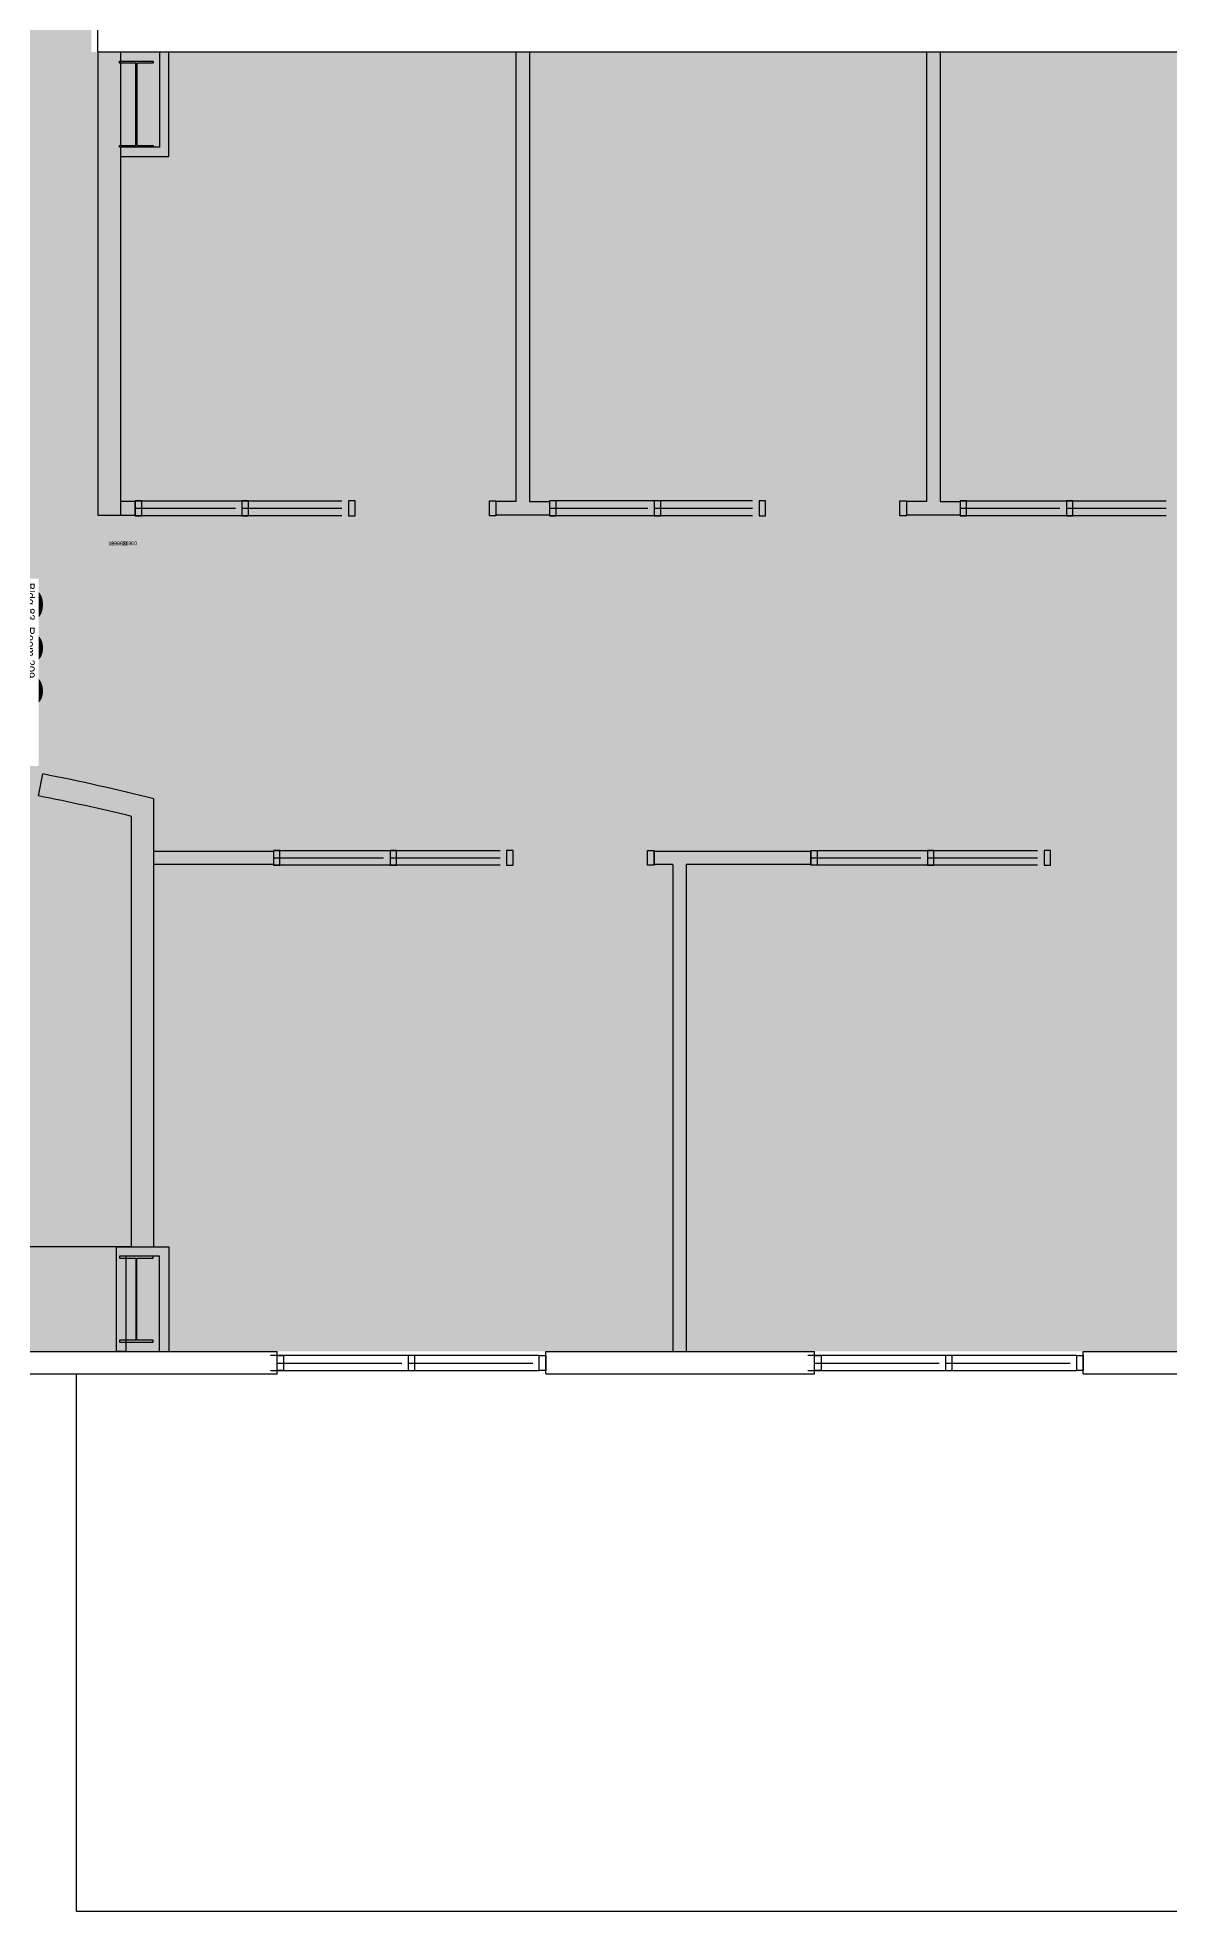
# Model space of a CAD drawing. Header units: inches. Extents: x 69173478 to 69175804, y 27696061 to 27697563.
# Drawn here: x 69174901 to 69175205, y 27696061 to 27696563 of the extents above; entities that cross this region are included whole.
import ezdxf
from ezdxf.enums import TextEntityAlignment as Align

# ---------------------------------------------------------------- set-up
doc = ezdxf.new("R2010")
doc.units = ezdxf.units.IN
doc.header["$LTSCALE"] = 0.5
doc.header["$MEASUREMENT"] = 0
for name, color, linetype in [('A-FLOR', 3, 'Continuous'), ('A-GLAZ', 1, 'Continuous'), ('A-IDEN-RNUM', 7, 'Continuous'), ('A-IDEN-SNUM', 4, 'Continuous'), ('A-IDEN-VNUM', 4, 'Continuous'), ('A-SITE', 3, 'Continuous'), ('A-WALL', 5, 'Continuous'), ('Rooms-Category-Color', 7, 'Continuous'), ('Rooms-College-Color', 7, 'Continuous'), ('Rooms-Department-Color', 7, 'Continuous'), ('Rooms-Division-Color', 7, 'Continuous'), ('Rooms-Information', 7, 'Continuous')]:
    doc.layers.add(name, color=color, linetype=linetype)
doc.styles.add('CP_ROOMSNUMBER', font='arial.ttf', dxfattribs={"height": 1})

msp = doc.modelspace()

# ---------------------------------------------------------------- hatches: boundary and pattern name
at = {"layer": 'Rooms-Category-Color', "true_color": 0xfa9ba3}
msp.add_hatch(color=241, dxfattribs=at).paths.add_polyline_path([(69174897.78, 27697422.84), (69175469.78, 27697422.84), (69175469.78, 27697302.84), (69175509.78, 27697302.84), (69175509.78, 27696558.84), (69175533.78, 27696558.84), (69175533.78, 27696498.84), (69175509.78, 27696498.84), (69175509.78, 27696336.84), (69175533.78, 27696336.84), (69175533.78, 27696210.84), (69174384.78, 27696210.84), (69174384.78, 27696228.84), (69174363.69, 27696228.84), (69174363.69, 27696526.84), (69174345.78, 27696526.84), (69174345.78, 27696558.84), (69174651.78, 27696558.84), (69174651.78, 27696630.84), (69174862.78, 27696630.84), (69174862.78, 27696660.84), (69174915.78, 27696660.84), (69174915.78, 27696558.84), (69175252.78, 27696558.84), (69175252.78, 27696783.84), (69175218.11, 27696783.84), (69175218.11, 27696846.84), (69175218.78, 27696846.84), (69175218.78, 27696855.84), (69175164.28, 27696855.84), (69175164.28, 27696875.13), (69175102.28, 27696875.13), (69175102.28, 27696969.84), (69174921.78, 27696969.84), (69174921.78, 27697179.84), (69174897.78, 27697179.84)])
at = {"layer": 'Rooms-College-Color', "true_color": 0xadadad}
msp.add_hatch(color=253, dxfattribs=at).paths.add_polyline_path([(69174897.78, 27697422.84), (69175469.78, 27697422.84), (69175469.78, 27697302.84), (69175509.78, 27697302.84), (69175509.78, 27696558.84), (69175533.78, 27696558.84), (69175533.78, 27696498.84), (69175509.78, 27696498.84), (69175509.78, 27696336.84), (69175533.78, 27696336.84), (69175533.78, 27696210.84), (69174384.78, 27696210.84), (69174384.78, 27696228.84), (69174363.69, 27696228.84), (69174363.69, 27696526.84), (69174345.78, 27696526.84), (69174345.78, 27696558.84), (69174651.78, 27696558.84), (69174651.78, 27696630.84), (69174862.78, 27696630.84), (69174862.78, 27696660.84), (69174915.78, 27696660.84), (69174915.78, 27696558.84), (69175252.78, 27696558.84), (69175252.78, 27696783.84), (69175218.11, 27696783.84), (69175218.11, 27696846.84), (69175218.78, 27696846.84), (69175218.78, 27696855.84), (69175164.28, 27696855.84), (69175164.28, 27696875.13), (69175102.28, 27696875.13), (69175102.28, 27696969.84), (69174921.78, 27696969.84), (69174921.78, 27697179.84), (69174897.78, 27697179.84)])
at = {"layer": 'Rooms-Department-Color', "true_color": 0x80bc67}
msp.add_hatch(color=83, dxfattribs=at).paths.add_polyline_path([(69174897.78, 27697422.84), (69175469.78, 27697422.84), (69175469.78, 27697302.84), (69175509.78, 27697302.84), (69175509.78, 27696558.84), (69175533.78, 27696558.84), (69175533.78, 27696498.84), (69175509.78, 27696498.84), (69175509.78, 27696336.84), (69175533.78, 27696336.84), (69175533.78, 27696210.84), (69174384.78, 27696210.84), (69174384.78, 27696228.84), (69174363.69, 27696228.84), (69174363.69, 27696526.84), (69174345.78, 27696526.84), (69174345.78, 27696558.84), (69174651.78, 27696558.84), (69174651.78, 27696630.84), (69174862.78, 27696630.84), (69174862.78, 27696660.84), (69174915.78, 27696660.84), (69174915.78, 27696558.84), (69175252.78, 27696558.84), (69175252.78, 27696783.84), (69175218.11, 27696783.84), (69175218.11, 27696846.84), (69175218.78, 27696846.84), (69175218.78, 27696855.84), (69175164.28, 27696855.84), (69175164.28, 27696875.13), (69175102.28, 27696875.13), (69175102.28, 27696969.84), (69174921.78, 27696969.84), (69174921.78, 27697179.84), (69174897.78, 27697179.84)])
at = {"layer": 'Rooms-Division-Color', "true_color": 0x80bc67}
msp.add_hatch(color=83, dxfattribs=at).paths.add_polyline_path([(69174897.78, 27697422.84), (69175469.78, 27697422.84), (69175469.78, 27697302.84), (69175509.78, 27697302.84), (69175509.78, 27696558.84), (69175533.78, 27696558.84), (69175533.78, 27696498.84), (69175509.78, 27696498.84), (69175509.78, 27696336.84), (69175533.78, 27696336.84), (69175533.78, 27696210.84), (69174384.78, 27696210.84), (69174384.78, 27696228.84), (69174363.69, 27696228.84), (69174363.69, 27696526.84), (69174345.78, 27696526.84), (69174345.78, 27696558.84), (69174651.78, 27696558.84), (69174651.78, 27696630.84), (69174862.78, 27696630.84), (69174862.78, 27696660.84), (69174915.78, 27696660.84), (69174915.78, 27696558.84), (69175252.78, 27696558.84), (69175252.78, 27696783.84), (69175218.11, 27696783.84), (69175218.11, 27696846.84), (69175218.78, 27696846.84), (69175218.78, 27696855.84), (69175164.28, 27696855.84), (69175164.28, 27696875.13), (69175102.28, 27696875.13), (69175102.28, 27696969.84), (69174921.78, 27696969.84), (69174921.78, 27697179.84), (69174897.78, 27697179.84)])

# ---------------------------------------------------------------- linework, layer by layer
at = {"layer": 'A-FLOR'}
for points in [[(69174927.66, 27696533.84), (69174927.66, 27696555.84), (69174923.28, 27696555.84), (69174923.28, 27696556.34), (69174932.28, 27696556.34), (69174932.28, 27696555.84), (69174927.91, 27696555.84), (69174927.91, 27696533.84), (69174932.28, 27696533.84), (69174932.28, 27696533.34), (69174923.28, 27696533.34), (69174923.28, 27696533.84)], [(69174927.66, 27696235.84), (69174927.66, 27696213.84), (69174923.28, 27696213.84), (69174923.28, 27696213.34), (69174932.28, 27696213.34), (69174932.28, 27696213.84), (69174927.91, 27696213.84), (69174927.91, 27696235.84), (69174932.28, 27696235.84), (69174932.28, 27696236.34), (69174923.28, 27696236.34), (69174923.28, 27696235.84)]]:
    msp.add_lwpolyline(points, close=True, dxfattribs=at)
at = {"layer": 'A-GLAZ'}
for p, q in [((69174927.53, 27696438.65), (69174982.91, 27696438.65)), ((69175092.91, 27696438.65), (69175038.53, 27696438.65)), ((69175148.53, 27696438.65), (69175203.78, 27696438.65)), ((69174927.53, 27696436.65), (69174954.34, 27696436.65)), ((69174982.91, 27696434.65), (69174927.53, 27696434.65)), ((69174956.09, 27696436.65), (69174982.91, 27696436.65)), ((69175038.53, 27696436.65), (69175064.84, 27696436.65)), ((69175092.91, 27696434.65), (69175038.53, 27696434.65)), ((69175066.59, 27696436.65), (69175092.91, 27696436.65)), ((69175148.53, 27696436.65), (69175175.28, 27696436.65)), ((69175203.78, 27696434.65), (69175148.53, 27696434.65)), ((69175177.03, 27696436.65), (69175203.78, 27696436.65)), ((69174964.53, 27696345.03), (69175025.28, 27696345.03)), ((69174964.53, 27696343.03), (69174994.03, 27696343.03)), ((69174995.78, 27696343.03), (69175025.28, 27696343.03)), ((69175108.53, 27696345.03), (69175169.28, 27696345.03)), ((69175108.53, 27696343.03), (69175138.03, 27696343.03)), ((69175139.78, 27696343.03), (69175169.28, 27696343.03)), ((69175025.28, 27696341.03), (69174964.53, 27696341.03)), ((69175169.28, 27696341.03), (69175108.53, 27696341.03)), ((69175035.78, 27696209.72), (69174963.78, 27696209.72)), ((69174965.53, 27696207.72), (69174998.91, 27696207.72)), ((69175000.66, 27696207.72), (69175034.03, 27696207.72)), ((69175179.78, 27696209.72), (69175107.78, 27696209.72)), ((69175109.53, 27696207.72), (69175142.91, 27696207.72)), ((69175144.66, 27696207.72), (69175178.03, 27696207.72)), ((69174963.78, 27696205.72), (69175035.78, 27696205.72)), ((69175107.78, 27696205.72), (69175179.78, 27696205.72))]:
    msp.add_line(p, q, dxfattribs=at)
at = {"layer": 'A-SITE'}
msp.add_lwpolyline([(69175231.78, 27696204.84), (69175231.78, 27696060.84), (69174911.78, 27696060.84), (69174911.78, 27696204.84)], dxfattribs=at)
at = {"layer": 'A-WALL'}
for p, q in [((69174917.53, 27696558.84), (69174917.53, 27696660.84)), ((69174917.53, 27696558.84), (69175254.53, 27696558.84)), ((69174917.53, 27696558.84), (69174917.53, 27696434.84)), ((69174923.53, 27696558.84), (69174923.53, 27696434.84)), ((69174934.03, 27696558.84), (69174934.03, 27696533.34)), ((69174936.53, 27696530.84), (69174936.53, 27696558.84)), ((69175029.53, 27696558.84), (69175029.53, 27696438.47)), ((69175033.16, 27696558.84), (69175033.16, 27696438.47)), ((69175139.53, 27696558.84), (69175139.53, 27696438.47)), ((69175143.16, 27696558.84), (69175143.16, 27696438.47)), ((69174934.03, 27696533.34), (69174923.53, 27696533.34)), ((69174934.03, 27696533.34), (69174925.03, 27696533.34)), ((69174923.53, 27696530.84), (69174936.53, 27696530.84)), ((69174927.53, 27696438.47), (69174923.53, 27696438.47)), ((69174927.53, 27696434.84), (69174927.53, 27696438.47)), ((69175029.53, 27696438.47), (69175024.16, 27696438.47)), ((69175024.16, 27696438.47), (69175024.16, 27696434.84)), ((69175033.16, 27696438.47), (69175038.53, 27696438.47)), ((69175038.53, 27696438.47), (69175038.53, 27696434.84)), ((69175038.53, 27696438.47), (69175038.53, 27696434.84)), ((69175139.53, 27696438.47), (69175134.16, 27696438.47)), ((69175134.16, 27696438.47), (69175134.16, 27696434.84)), ((69175143.16, 27696438.47), (69175148.53, 27696438.47)), ((69175148.53, 27696438.47), (69175148.53, 27696434.84)), ((69175148.53, 27696438.47), (69175148.53, 27696434.84)), ((69174917.53, 27696434.84), (69174927.53, 27696434.84)), ((69175038.53, 27696434.84), (69175024.16, 27696434.84)), ((69175148.53, 27696434.84), (69175134.16, 27696434.84)), ((69174901.58, 27696359.61), (69174902.78, 27696365.49)), ((69174932.53, 27696238.84), (69174932.53, 27696358.84)), ((69174926.53, 27696238.84), (69174926.53, 27696354.14)), ((69174932.53, 27696344.84), (69174964.53, 27696344.84)), ((69174964.53, 27696344.84), (69174964.53, 27696341.22)), ((69175066.53, 27696344.84), (69175108.53, 27696344.84)), ((69175066.53, 27696341.22), (69175066.53, 27696344.84)), ((69175108.53, 27696344.84), (69175108.53, 27696341.22)), ((69174964.53, 27696341.22), (69174932.53, 27696341.22)), ((69175071.53, 27696341.22), (69175066.53, 27696341.22)), ((69175071.53, 27696341.22), (69175071.53, 27696210.84)), ((69175075.16, 27696341.22), (69175075.16, 27696210.84)), ((69175108.53, 27696341.22), (69175075.16, 27696341.22)), ((69174926.53, 27696238.84), (69174638.53, 27696238.84)), ((69174922.53, 27696210.84), (69174922.53, 27696238.84)), ((69174922.53, 27696238.84), (69174936.53, 27696238.84)), ((69174936.53, 27696238.84), (69174936.53, 27696210.84)), ((69174934.03, 27696236.34), (69174925.03, 27696236.34)), ((69174925.03, 27696236.34), (69174925.03, 27696210.84)), ((69174934.03, 27696210.84), (69174934.03, 27696236.34)), ((69174893.53, 27696210.84), (69174965.53, 27696210.84)), ((69174925.03, 27696210.84), (69174922.53, 27696210.84)), ((69174965.53, 27696204.84), (69174965.53, 27696210.84)), ((69175037.53, 27696204.84), (69175037.53, 27696210.84)), ((69175037.53, 27696210.84), (69175109.53, 27696210.84)), ((69175109.53, 27696204.84), (69175109.53, 27696210.84)), ((69175181.53, 27696210.84), (69175253.54, 27696210.84)), ((69175181.53, 27696204.84), (69175181.53, 27696210.84)), ((69174893.53, 27696204.84), (69174965.53, 27696204.84)), ((69175037.53, 27696204.84), (69175109.53, 27696204.84)), ((69175181.53, 27696204.84), (69175253.54, 27696204.84))]:
    msp.add_line(p, q, dxfattribs=at)
for points in [[(69174927.53, 27696434.65), (69174929.28, 27696434.65), (69174929.28, 27696438.65), (69174927.53, 27696438.65)], [(69174956.09, 27696434.65), (69174957.84, 27696434.65), (69174957.84, 27696438.65), (69174956.09, 27696438.65)], [(69174984.66, 27696434.65), (69174986.41, 27696434.65), (69174986.41, 27696438.65), (69174984.66, 27696438.65)], [(69175024.16, 27696434.65), (69175022.41, 27696434.65), (69175022.41, 27696438.65), (69175024.16, 27696438.65)], [(69175038.53, 27696434.65), (69175040.28, 27696434.65), (69175040.28, 27696438.65), (69175038.53, 27696438.65)], [(69175066.59, 27696434.65), (69175068.34, 27696434.65), (69175068.34, 27696438.65), (69175066.59, 27696438.65)], [(69175094.66, 27696434.65), (69175096.41, 27696434.65), (69175096.41, 27696438.65), (69175094.66, 27696438.65)], [(69175134.16, 27696434.65), (69175132.41, 27696434.65), (69175132.41, 27696438.65), (69175134.16, 27696438.65)], [(69175148.53, 27696434.65), (69175150.28, 27696434.65), (69175150.28, 27696438.65), (69175148.53, 27696438.65)], [(69175177.03, 27696434.65), (69175178.78, 27696434.65), (69175178.78, 27696438.65), (69175177.03, 27696438.65)], [(69174964.53, 27696341.03), (69174966.28, 27696341.03), (69174966.28, 27696345.03), (69174964.53, 27696345.03)], [(69174995.78, 27696341.03), (69174997.53, 27696341.03), (69174997.53, 27696345.03), (69174995.78, 27696345.03)], [(69175027.03, 27696341.03), (69175028.78, 27696341.03), (69175028.78, 27696345.03), (69175027.03, 27696345.03)], [(69175066.53, 27696341.03), (69175064.78, 27696341.03), (69175064.78, 27696345.03), (69175066.53, 27696345.03)], [(69175110.28, 27696341.03), (69175108.53, 27696341.03), (69175108.53, 27696345.03), (69175110.28, 27696345.03)], [(69175139.78, 27696341.03), (69175141.53, 27696341.03), (69175141.53, 27696345.03), (69175139.78, 27696345.03)], [(69175171.03, 27696341.03), (69175172.78, 27696341.03), (69175172.78, 27696345.03), (69175171.03, 27696345.03)], [(69174967.28, 27696205.72), (69174965.53, 27696205.72), (69174965.53, 27696209.72), (69174967.28, 27696209.72)], [(69175000.66, 27696205.72), (69175002.41, 27696205.72), (69175002.41, 27696209.72), (69175000.66, 27696209.72)], [(69175037.53, 27696205.72), (69175035.78, 27696205.72), (69175035.78, 27696209.72), (69175037.53, 27696209.72)], [(69175111.28, 27696205.72), (69175109.53, 27696205.72), (69175109.53, 27696209.72), (69175111.28, 27696209.72)], [(69175144.66, 27696205.72), (69175146.41, 27696205.72), (69175146.41, 27696209.72), (69175144.66, 27696209.72)], [(69175181.53, 27696205.72), (69175179.78, 27696205.72), (69175179.78, 27696209.72), (69175181.53, 27696209.72)]]:
    msp.add_lwpolyline(points, close=True, dxfattribs=at)
for radius, start, end in [(606, 75.96147, 78.84373), (600, 76.40838, 78.84764)]:
    msp.add_arc((69174785.53, 27695770.94), radius, start, end, dxfattribs=at)

# ---------------------------------------------------------------- texts
at = {"layer": 'A-IDEN-RNUM', "style": 'CP_ROOMSNUMBER', "width": 0.85}
msp.add_text('0209-00', height=1, rotation=0.196, dxfattribs=at).set_placement((69174920.38, 27696426.73))
at = {"layer": 'A-IDEN-SNUM', "style": 'CP_ROOMSNUMBER', "width": 0.85}
msp.add_text('0830020900', height=1, rotation=0.196, dxfattribs=at).set_placement((69174920.38, 27696426.73))
at = {"layer": 'A-IDEN-VNUM', "style": 'CP_ROOMSNUMBER'}
msp.add_text('209', height=15, rotation=270, dxfattribs=at).set_placement((69174895.07, 27696399.25), align=Align.MIDDLE)

# ---------------------------------------------------------------- next in the draw order: texts
at = {"layer": 'Rooms-Information', "insert": (69174887.67, 27696416.73), "char_height": 2.1429, "width": 48, "attachment_point": 7, "rotation": 270, "style": 'CP_ROOMSNUMBER', "bg_fill": 3, "box_fill_scale": 1.5, "bg_fill_color": 256, "bg_fill_true_color": 13158600, "bg_fill_transparency": 0}
msp.add_mtext('Bldg.83, Room 209^M^J170200-CPC-Executive Director^M^JFICM: Other Office^M^JASF: 5663', dxfattribs=at)

doc.saveas('drawing.dxf')
